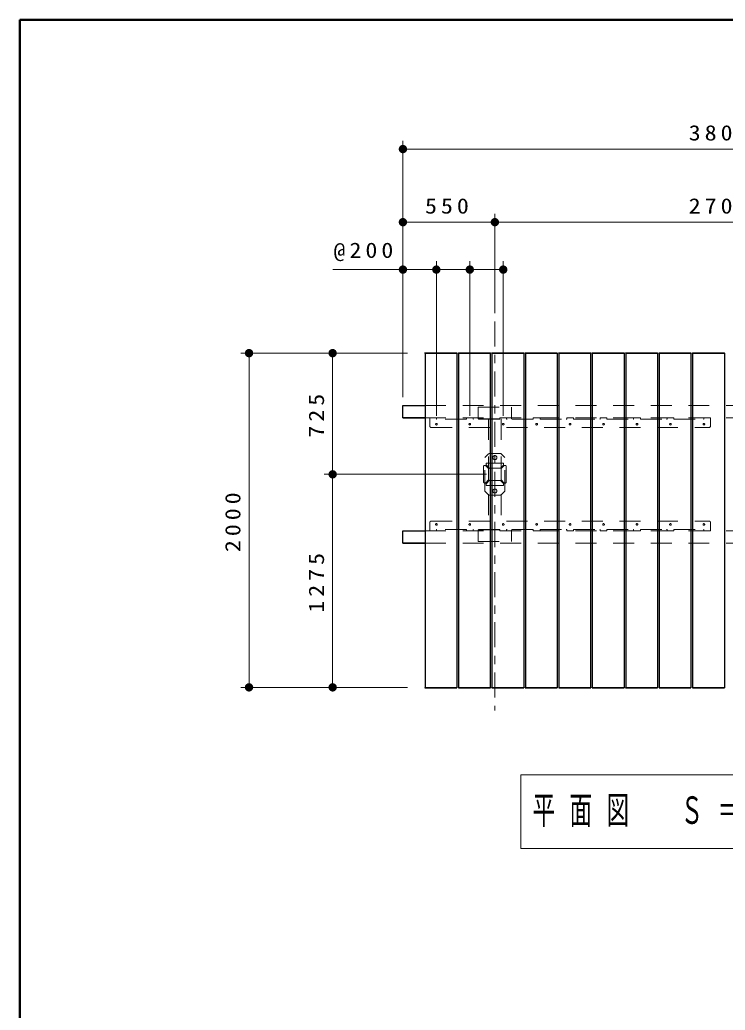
# Model space of a CAD drawing. Units: millimetres on the paper, with parts at other scales. Extents: x -385 to 0, y -10 to 267.
# Drawn here: x -385 to -300.6, y 148.5 to 267 of the extents above; entities that cross this region are included whole.
import ezdxf

# ---------------------------------------------------------------- set-up
doc = ezdxf.new("R2010")
doc.units = ezdxf.units.MM
for name, pattern in [('USER1', [4.5, 2.5, -2]), ('USER2', [6, 3, -1, 1, -1]), ('USER3', [8, 3, -1, 1, -1, 1, -1])]:
    doc.linetypes.add(name, pattern=pattern)
doc.layers.add('LY_1', color=7, linetype='Continuous', lineweight=25)
doc.layers.add('LY_2', color=7, linetype='Continuous', lineweight=13)
doc.styles.add('ＭＳ ゴシック', font='')
doc.styles.get('ＭＳ ゴシック').set_extended_font_data('MS Gothic')

# ---------------------------------------------------------------- blocks, each defined once
blk = doc.blocks.new('filled_dot')
at = {"color": 0, "linetype": 'Continuous', "lineweight": -2, "const_width": 1.25}
blk.add_lwpolyline([(-0.625, 0, 1), (0.625, 0, 1)], format="xyb", close=True, dxfattribs=at)

msp = doc.modelspace()

# ---------------------------------------------------------------- linework, layer by layer
at = {"layer": 'LY_1', "lineweight": 13}
for p, q in [((-339.171, 221.856), (-339.171, 252.529)), ((-339.171, 251.529), (-263.171, 251.529)), ((-328.171, 231.899), (-328.171, 243.779)), ((-339.171, 242.779), (-328.171, 242.779)), ((-328.171, 242.779), (-274.171, 242.779)), ((-347.556, 237.106), (-335.171, 237.106)), ((-339.171, 221.856), (-339.171, 238.106)), ((-335.171, 219.606), (-335.171, 238.106)), ((-335.171, 237.106), (-331.171, 237.106)), ((-331.171, 219.606), (-331.171, 238.106)), ((-331.171, 237.106), (-327.171, 237.106)), ((-327.171, 219.606), (-327.171, 238.106)), ((-338.611, 227.106), (-358.58, 227.106)), ((-357.58, 187.106), (-357.58, 227.106)), ((-347.58, 212.606), (-347.58, 227.106)), ((-329.171, 212.606), (-348.58, 212.606)), ((-347.58, 187.106), (-347.58, 212.606)), ((-338.611, 187.106), (-358.58, 187.106)), ((-325.071, 176.624), (-325.071, 167.824)), ((-277.271, 176.624), (-325.071, 176.624)), ((-325.071, 167.824), (-277.271, 167.824))]:
    msp.add_line(p, q, dxfattribs=at)
at = {"layer": 'LY_1', "color": 2, "linetype": 'USER2', "lineweight": 13}
msp.add_line((-328.171, 230.899), (-328.171, 184.351), dxfattribs=at)
at = {"layer": 'LY_1', "color": 131}
for p, q in [((-336.531, 227.106), (-336.531, 227.158)), ((-336.531, 227.158), (-332.711, 227.158)), ((-336.531, 227.106), (-332.711, 227.106)), ((-336.521, 227.106), (-336.521, 187.106)), ((-332.721, 227.106), (-332.721, 187.106)), ((-332.711, 227.106), (-332.711, 227.158)), ((-332.531, 227.106), (-332.531, 227.158)), ((-332.531, 227.158), (-328.711, 227.158)), ((-332.531, 227.106), (-328.711, 227.106)), ((-332.521, 227.106), (-332.521, 187.106)), ((-328.721, 227.106), (-328.721, 187.106)), ((-328.711, 227.106), (-328.711, 227.158)), ((-328.531, 227.106), (-328.531, 227.158)), ((-328.531, 227.158), (-324.711, 227.158)), ((-328.531, 227.106), (-324.711, 227.106)), ((-328.521, 227.106), (-328.521, 187.106)), ((-324.721, 227.106), (-324.721, 187.106)), ((-324.711, 227.106), (-324.711, 227.158)), ((-324.531, 227.106), (-324.531, 227.158)), ((-324.531, 227.158), (-320.711, 227.158)), ((-324.531, 227.106), (-320.711, 227.106)), ((-324.521, 227.106), (-324.521, 187.106)), ((-320.721, 227.106), (-320.721, 187.106)), ((-320.711, 227.106), (-320.711, 227.158)), ((-320.531, 227.106), (-320.531, 227.158)), ((-320.531, 227.158), (-316.711, 227.158)), ((-320.531, 227.106), (-316.711, 227.106)), ((-320.521, 227.106), (-320.521, 187.106)), ((-316.721, 227.106), (-316.721, 187.106)), ((-316.711, 227.106), (-316.711, 227.158)), ((-316.531, 227.106), (-316.531, 227.158)), ((-316.531, 227.158), (-312.711, 227.158)), ((-316.531, 227.106), (-312.711, 227.106)), ((-316.521, 227.106), (-316.521, 187.106)), ((-312.721, 227.106), (-312.721, 187.106)), ((-312.711, 227.106), (-312.711, 227.158)), ((-312.531, 227.106), (-312.531, 227.158)), ((-312.531, 227.158), (-308.711, 227.158)), ((-312.531, 227.106), (-308.711, 227.106)), ((-312.521, 227.106), (-312.521, 187.106)), ((-308.721, 227.106), (-308.721, 187.106)), ((-308.711, 227.106), (-308.711, 227.158)), ((-308.531, 227.106), (-308.531, 227.158)), ((-308.531, 227.158), (-304.711, 227.158)), ((-308.531, 227.106), (-304.711, 227.106)), ((-308.521, 227.106), (-308.521, 187.106)), ((-304.721, 227.106), (-304.721, 187.106)), ((-304.711, 227.106), (-304.711, 227.158)), ((-304.531, 227.106), (-304.531, 227.158)), ((-304.531, 227.158), (-300.711, 227.158)), ((-304.531, 227.106), (-300.711, 227.106)), ((-304.521, 227.106), (-304.521, 187.106)), ((-300.721, 227.106), (-300.721, 187.106)), ((-300.711, 227.106), (-300.711, 227.158)), ((-336.531, 187.106), (-332.711, 187.106)), ((-336.531, 187.106), (-336.531, 187.054)), ((-336.531, 187.054), (-332.711, 187.054)), ((-332.711, 187.106), (-332.711, 187.054)), ((-332.531, 187.106), (-328.711, 187.106)), ((-332.531, 187.106), (-332.531, 187.054)), ((-332.531, 187.054), (-328.711, 187.054)), ((-328.711, 187.106), (-328.711, 187.054)), ((-328.531, 187.106), (-324.711, 187.106)), ((-328.531, 187.106), (-328.531, 187.054)), ((-328.531, 187.054), (-324.711, 187.054)), ((-324.711, 187.106), (-324.711, 187.054)), ((-324.531, 187.106), (-320.711, 187.106)), ((-324.531, 187.106), (-324.531, 187.054)), ((-324.531, 187.054), (-320.711, 187.054)), ((-320.711, 187.106), (-320.711, 187.054)), ((-320.531, 187.106), (-316.711, 187.106)), ((-320.531, 187.106), (-320.531, 187.054)), ((-320.531, 187.054), (-316.711, 187.054)), ((-316.711, 187.106), (-316.711, 187.054)), ((-316.531, 187.106), (-312.711, 187.106)), ((-316.531, 187.106), (-316.531, 187.054)), ((-316.531, 187.054), (-312.711, 187.054)), ((-312.711, 187.106), (-312.711, 187.054)), ((-312.531, 187.106), (-308.711, 187.106)), ((-312.531, 187.106), (-312.531, 187.054)), ((-312.531, 187.054), (-308.711, 187.054)), ((-308.711, 187.106), (-308.711, 187.054)), ((-308.531, 187.106), (-304.711, 187.106)), ((-308.531, 187.106), (-308.531, 187.054)), ((-308.531, 187.054), (-304.711, 187.054)), ((-304.711, 187.106), (-304.711, 187.054)), ((-304.531, 187.106), (-300.711, 187.106)), ((-304.531, 187.106), (-304.531, 187.054)), ((-304.531, 187.054), (-300.711, 187.054)), ((-300.711, 187.106), (-300.711, 187.054))]:
    msp.add_line(p, q, dxfattribs=at)
at = {"layer": 'LY_1', "color": 4}
for p, q in [((-339.171, 220.856), (-336.521, 220.856)), ((-339.171, 219.356), (-339.171, 220.856)), ((-339.171, 219.356), (-336.521, 219.356)), ((-336.521, 219.356), (-339.171, 219.356)), ((-339.171, 205.856), (-336.521, 205.856)), ((-339.171, 204.356), (-339.171, 205.856)), ((-339.171, 205.856), (-336.521, 205.856)), ((-339.171, 204.356), (-336.521, 204.356)), ((-336.521, 204.356), (-339.171, 204.356))]:
    msp.add_line(p, q, dxfattribs=at)
at = {"layer": 'LY_1'}
msp.add_line((-339.171, 220.856), (-336.521, 220.856), dxfattribs=at)
at = {"layer": 'LY_1', "color": 4, "linetype": 'USER1', "lineweight": 13}
for p, q in [((-336.521, 220.856), (-264.731, 220.856)), ((-336.521, 219.356), (-264.731, 219.356)), ((-336.521, 205.856), (-264.731, 205.856)), ((-336.521, 204.356), (-264.731, 204.356))]:
    msp.add_line(p, q, dxfattribs=at)
at = {"layer": 'LY_1', "linetype": 'USER1', "lineweight": 13}
for p, q in [((-330.171, 220.656), (-326.171, 220.656)), ((-330.171, 219.356), (-330.171, 220.656)), ((-326.171, 219.356), (-326.171, 220.656)), ((-330.171, 219.236), (-330.171, 219.356)), ((-326.171, 219.236), (-326.171, 219.356)), ((-330.171, 219.236), (-326.171, 219.236)), ((-328.921, 219.236), (-328.921, 205.976)), ((-327.421, 219.236), (-327.421, 205.976)), ((-328.921, 215.056), (-329.371, 214.606)), ((-329.371, 210.606), (-329.371, 214.606)), ((-328.871, 215.106), (-328.921, 215.056)), ((-328.871, 215.106), (-327.471, 215.106)), ((-327.471, 215.106), (-327.421, 215.056)), ((-327.421, 215.056), (-326.971, 214.606)), ((-326.971, 210.606), (-326.971, 214.606)), ((-329.371, 210.606), (-328.921, 210.156)), ((-328.921, 210.156), (-328.871, 210.106)), ((-328.871, 210.106), (-327.471, 210.106)), ((-327.471, 210.106), (-327.421, 210.156)), ((-327.421, 210.156), (-326.971, 210.606)), ((-330.171, 205.976), (-330.171, 205.856)), ((-330.171, 205.976), (-326.171, 205.976)), ((-330.171, 205.856), (-330.171, 204.556)), ((-326.171, 205.976), (-326.171, 205.856)), ((-326.171, 205.856), (-326.171, 204.556)), ((-330.171, 204.556), (-326.171, 204.556))]:
    msp.add_line(p, q, dxfattribs=at)
at = {"layer": 'LY_1', "color": 190, "linetype": 'USER1', "lineweight": 13}
for p, q in [((-335.971, 219.356), (-335.171, 219.356)), ((-335.971, 219.356), (-335.971, 218.406)), ((-335.171, 219.356), (-335.171, 219.256)), ((-331.571, 219.356), (-330.771, 219.356)), ((-331.571, 219.356), (-331.571, 219.256)), ((-330.771, 219.356), (-330.771, 219.256)), ((-327.571, 219.356), (-326.771, 219.356)), ((-327.571, 219.356), (-327.571, 219.256)), ((-326.771, 219.356), (-326.771, 219.256)), ((-323.571, 219.356), (-322.771, 219.356)), ((-323.571, 219.356), (-323.571, 219.256)), ((-322.771, 219.356), (-322.771, 219.256)), ((-319.571, 219.356), (-318.771, 219.356)), ((-319.571, 219.356), (-319.571, 219.256)), ((-318.771, 219.356), (-318.771, 219.256)), ((-315.571, 219.356), (-314.771, 219.356)), ((-315.571, 219.356), (-315.571, 219.256)), ((-314.771, 219.356), (-314.771, 219.256)), ((-311.571, 219.356), (-310.771, 219.356)), ((-311.571, 219.356), (-311.571, 219.256)), ((-310.771, 219.356), (-310.771, 219.256)), ((-307.571, 219.356), (-306.771, 219.356)), ((-307.571, 219.356), (-307.571, 219.256)), ((-306.771, 219.356), (-306.771, 219.256)), ((-303.171, 219.356), (-302.371, 219.356)), ((-303.171, 219.356), (-303.171, 219.256)), ((-302.371, 219.356), (-302.371, 218.406)), ((-335.771, 218.206), (-302.571, 218.206)), ((-331.631, 219.196), (-335.111, 219.196)), ((-327.631, 219.196), (-330.711, 219.196)), ((-323.631, 219.196), (-326.711, 219.196)), ((-322.711, 219.196), (-319.631, 219.196)), ((-318.711, 219.196), (-315.631, 219.196)), ((-314.711, 219.196), (-311.631, 219.196)), ((-310.711, 219.196), (-307.631, 219.196)), ((-306.711, 219.196), (-303.231, 219.196)), ((-335.971, 205.856), (-335.971, 206.806)), ((-335.771, 207.006), (-302.571, 207.006)), ((-302.371, 205.856), (-302.371, 206.806)), ((-335.971, 205.856), (-335.171, 205.856)), ((-335.171, 205.856), (-335.171, 205.956)), ((-331.631, 206.016), (-335.111, 206.016)), ((-331.571, 205.856), (-331.571, 205.956)), ((-331.571, 205.856), (-330.771, 205.856)), ((-330.771, 205.856), (-330.771, 205.956)), ((-327.631, 206.016), (-330.711, 206.016)), ((-327.571, 205.856), (-327.571, 205.956)), ((-327.571, 205.856), (-326.771, 205.856)), ((-326.771, 205.856), (-326.771, 205.956)), ((-323.631, 206.016), (-326.711, 206.016)), ((-323.571, 205.856), (-323.571, 205.956)), ((-323.571, 205.856), (-322.771, 205.856)), ((-322.771, 205.856), (-322.771, 205.956)), ((-322.711, 206.016), (-319.631, 206.016)), ((-319.571, 205.856), (-319.571, 205.956)), ((-319.571, 205.856), (-318.771, 205.856)), ((-318.771, 205.856), (-318.771, 205.956)), ((-318.711, 206.016), (-315.631, 206.016)), ((-315.571, 205.856), (-315.571, 205.956)), ((-315.571, 205.856), (-314.771, 205.856)), ((-314.771, 205.856), (-314.771, 205.956)), ((-314.711, 206.016), (-311.631, 206.016)), ((-311.571, 205.856), (-311.571, 205.956)), ((-311.571, 205.856), (-310.771, 205.856)), ((-310.771, 205.856), (-310.771, 205.956)), ((-310.711, 206.016), (-307.631, 206.016)), ((-307.571, 205.856), (-307.571, 205.956)), ((-307.571, 205.856), (-306.771, 205.856)), ((-306.771, 205.856), (-306.771, 205.956)), ((-306.711, 206.016), (-303.231, 206.016)), ((-303.171, 205.856), (-303.171, 205.956)), ((-303.171, 205.856), (-302.371, 205.856))]:
    msp.add_line(p, q, dxfattribs=at)
at = {"layer": 'LY_1', "linetype": 'USER3', "lineweight": 13}
for p, q in [((-329.521, 211.656), (-329.521, 213.556)), ((-329.421, 213.656), (-329.333, 213.656)), ((-328.921, 213.285), (-329.263, 213.627)), ((-329.221, 213.856), (-329.221, 213.768)), ((-328.85, 213.356), (-329.192, 213.698)), ((-329.121, 213.956), (-327.221, 213.956)), ((-327.492, 213.356), (-328.85, 213.356)), ((-327.492, 213.356), (-327.15, 213.698)), ((-327.421, 213.285), (-327.08, 213.627)), ((-327.121, 213.856), (-327.121, 213.768)), ((-326.921, 213.656), (-327.009, 213.656)), ((-326.821, 213.556), (-326.821, 211.656)), ((-328.921, 213.285), (-328.921, 211.927)), ((-327.421, 211.927), (-327.421, 213.285)), ((-329.421, 211.556), (-329.333, 211.556)), ((-328.921, 211.927), (-329.263, 211.585)), ((-329.221, 211.356), (-329.221, 211.444)), ((-328.85, 211.856), (-329.192, 211.515)), ((-327.221, 211.256), (-329.121, 211.256)), ((-328.85, 211.856), (-327.492, 211.856)), ((-327.492, 211.856), (-327.15, 211.515)), ((-327.421, 211.927), (-327.08, 211.585)), ((-327.121, 211.356), (-327.121, 211.444)), ((-326.921, 211.556), (-327.009, 211.556))]:
    msp.add_line(p, q, dxfattribs=at)
at = {"layer": 'LY_1', "color": 3, "linetype": 'USER3', "lineweight": 13}
for p, q in [((-328.793, 213.356), (-327.549, 213.356)), ((-328.921, 211.984), (-328.921, 213.228)), ((-327.421, 213.228), (-327.421, 211.984)), ((-327.549, 211.856), (-328.793, 211.856))]:
    msp.add_line(p, q, dxfattribs=at)
at = {"layer": 'LY_1', "color": 190, "linetype": 'USER1', "lineweight": 13}
for centre in [(-335.171, 218.606), (-331.171, 218.606), (-327.171, 218.606), (-323.171, 218.606), (-319.171, 218.606), (-315.171, 218.606), (-311.171, 218.606), (-307.171, 218.606), (-303.171, 218.606), (-335.171, 206.606), (-331.171, 206.606), (-327.171, 206.606), (-323.171, 206.606), (-319.171, 206.606), (-315.171, 206.606), (-311.171, 206.606), (-307.171, 206.606), (-303.171, 206.606)]:
    msp.add_circle(centre, 0.1, dxfattribs=at)
at = {"layer": 'LY_1', "linetype": 'USER1', "lineweight": 13}
for centre in [(-328.171, 214.606), (-328.171, 210.606)]:
    msp.add_circle(centre, 0.24, dxfattribs=at)
at = {"layer": 'LY_1', "color": 190, "linetype": 'USER1', "lineweight": 13}
for centre, radius, start, end in [((-335.771, 218.406), 0.2, 180, 270), ((-335.111, 219.256), 0.06, 180, 270), ((-331.631, 219.256), 0.06, 270, 0), ((-330.711, 219.256), 0.06, 180, 270), ((-327.631, 219.256), 0.06, 270, 0), ((-326.711, 219.256), 0.06, 180, 270), ((-323.631, 219.256), 0.06, 270, 0), ((-322.711, 219.256), 0.06, 180, 270), ((-319.631, 219.256), 0.06, 270, 0), ((-318.711, 219.256), 0.06, 180, 270), ((-315.631, 219.256), 0.06, 270, 0), ((-314.711, 219.256), 0.06, 180, 270), ((-311.631, 219.256), 0.06, 270, 0), ((-310.711, 219.256), 0.06, 180, 270), ((-307.631, 219.256), 0.06, 270, 0), ((-306.711, 219.256), 0.06, 180, 270), ((-303.231, 219.256), 0.06, 270, 0), ((-302.571, 218.406), 0.2, 270, 0), ((-335.771, 206.806), 0.2, 90, 180), ((-302.571, 206.806), 0.2, 0, 90), ((-335.111, 205.956), 0.06, 90, 180), ((-331.631, 205.956), 0.06, 0, 90), ((-330.711, 205.956), 0.06, 90, 180), ((-327.631, 205.956), 0.06, 0, 90), ((-326.711, 205.956), 0.06, 90, 180), ((-323.631, 205.956), 0.06, 0, 90), ((-322.711, 205.956), 0.06, 90, 180), ((-319.631, 205.956), 0.06, 0, 90), ((-318.711, 205.956), 0.06, 90, 180), ((-315.631, 205.956), 0.06, 0, 90), ((-314.711, 205.956), 0.06, 90, 180), ((-311.631, 205.956), 0.06, 0, 90), ((-310.711, 205.956), 0.06, 90, 180), ((-307.631, 205.956), 0.06, 0, 90), ((-306.711, 205.956), 0.06, 90, 180), ((-303.231, 205.956), 0.06, 0, 90)]:
    msp.add_arc(centre, radius, start, end, dxfattribs=at)
at = {"layer": 'LY_1', "linetype": 'USER3', "lineweight": 13}
for centre, start, end in [((-329.421, 213.556), 90, 180), ((-329.333, 213.556), 45, 90), ((-329.121, 213.856), 90, 180), ((-329.121, 213.768), 180, 225), ((-327.221, 213.856), 0, 90), ((-327.221, 213.768), 315, 0), ((-327.009, 213.556), 90, 135), ((-326.921, 213.556), 0, 90), ((-329.421, 211.656), 180, 270), ((-329.333, 211.656), 270, 315), ((-329.121, 211.444), 135, 180), ((-329.121, 211.356), 180, 270), ((-327.221, 211.356), 270, 0), ((-327.221, 211.444), 0, 45), ((-327.009, 211.656), 225, 270), ((-326.921, 211.656), 270, 0)]:
    msp.add_arc(centre, 0.1, start, end, dxfattribs=at)
at = {"layer": 'LY_1', "color": 3, "linetype": 'USER3', "lineweight": 13}
for centre, start, end in [((-328.793, 213.228), 90, 180), ((-327.549, 213.228), 0, 90), ((-328.793, 211.984), 180, 270), ((-327.549, 211.984), 270, 0)]:
    msp.add_arc(centre, 0.128, start, end, dxfattribs=at)
at = {"layer": 'LY_2', "lineweight": 50}
for p, q in [((-385, 267), (-385, 0)), ((0, 267), (-385, 267))]:
    msp.add_line(p, q, dxfattribs=at)

# ---------------------------------------------------------------- block references
at = {"layer": 'LY_1', "lineweight": 13, "xscale": 0.4, "yscale": 0.4}
for p in [(-339.171, 251.529), (-339.171, 242.779), (-328.171, 242.779), (-339.171, 237.106), (-335.171, 237.106), (-331.171, 237.106)]:
    msp.add_blockref('filled_dot', p, dxfattribs=at)
for p, rotation in [((-328.171, 242.779), 180), ((-335.171, 237.106), 180), ((-331.171, 237.106), 180), ((-327.171, 237.106), 180), ((-357.58, 227.106), 270), ((-347.58, 227.106), 270), ((-347.58, 212.606), 270), ((-347.58, 212.606), 90), ((-357.58, 187.106), 90), ((-347.58, 187.106), 90)]:
    msp.add_blockref('filled_dot', p, dxfattribs=dict(at, rotation=rotation))

# ---------------------------------------------------------------- texts
at = {"layer": 'LY_1', "style": 'ＭＳ ゴシック'}
for s, insert, char_height, attachment_point in [('\\T1.33;\\W1.15;3800', (-301.171, 252.529), 1.833, 8), ('\\T1.33;\\W1.15;550', (-333.671, 243.779), 1.833, 8), ('\\T1.33;\\W1.15;2700', (-301.171, 243.779), 1.833, 8), ('\\T1.33;\\W1.15;@200', (-343.661, 238.106), 1.833, 8), ('\\T1.64;\\W0.6;平面図\u3000Ｓ＝１／５０', (-323.671, 172.224), 3.299, 4)]:
    msp.add_mtext(s, dxfattribs=dict(at, insert=insert, char_height=char_height, attachment_point=attachment_point))
at = {"layer": 'LY_1', "char_height": 1.833, "attachment_point": 8, "rotation": 90, "style": 'ＭＳ ゴシック'}
for s, insert in [('\\T1.33;\\W1.15;725', (-348.58, 219.856)), ('\\T1.33;\\W1.15;2000', (-358.58, 207.106)), ('\\T1.33;\\W1.15;1275', (-348.58, 199.856))]:
    msp.add_mtext(s, dxfattribs=dict(at, insert=insert))

doc.saveas('drawing.dxf')
